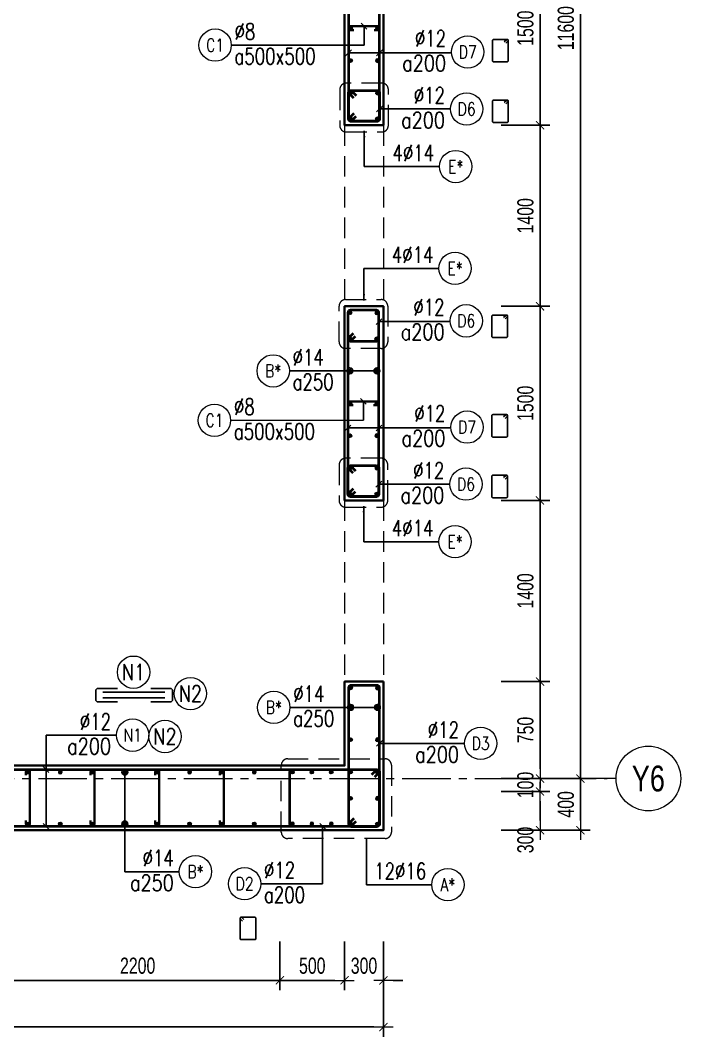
# Model space of a CAD drawing. Header units: millimetres. Extents: x 988833 to 1318015, y -9365 to 47591.
# Drawn here: x 1305612 to 1310718, y 30738 to 38594 of the extents above; entities that cross this region are included whole.
import ezdxf
from ezdxf.enums import TextEntityAlignment as Align

# ---------------------------------------------------------------- set-up
doc = ezdxf.new("R2010")
doc.units = ezdxf.units.MM
doc.header["$MEASUREMENT"] = 0
for name, pattern in [('HIDDEN', [9.525, 6.35, -3.175]), ('HIDDEN2', [4.7625, 3.175, -1.5875]), ('OF_Grid_1$0$CENTER2', [1.125, 0.75, -0.125, 0.125, -0.125])]:
    doc.linetypes.add(name, pattern=pattern)
doc.layers.get('0').update_dxf_attribs({"lineweight": 20})
doc.layers.get('Defpoints').update_dxf_attribs({"color": 151, "lineweight": 9})
doc.layers.add('Hidden', color=9, linetype='HIDDEN')
doc.layers.add('Ligature', color=1, linetype='Continuous')
for name, color, linetype, lineweight in [('KC-LEADER', 153, 'Continuous', 18), ('KC-THEP', 6, 'Continuous', 40), ('NDC_S_BEAM', 3, 'HIDDEN2', 20), ('NDC_S_DIM', 1, 'Continuous', 15), ('NDC_S_HIDDEN', 8, 'HIDDEN2', 13), ('NDC_S_LEADER', 1, 'Continuous', 15), ('NDC_S_REBAR', 4, 'Continuous', 35), ('NDC_S_STIRRUP', 4, 'Continuous', 40), ('NDC_S_VN TEXT', 7, 'Continuous', 20), ('NDC_S_WALL', 6, 'Continuous', 35), ('OF_Grid_1$0$NDC_S_AXIS', 5, 'OF_Grid_1$0$CENTER2', 13), ('OF_Grid_1$0$NDC_S_SYMBOL', 1, 'Continuous', 15), ('OF_Grid_1$0$NDC_S_TEXT SYMBOL', 7, 'Continuous', 20)]:
    doc.layers.add(name, color=color, linetype=linetype, lineweight=lineweight)
doc.styles.add('NDC_ARIAL', font='arial.ttf', dxfattribs={"width": 0.85})
doc.styles.add('NDC_DIM', font='', dxfattribs={"width": 0.75})
doc.styles.add('NDC_EN TXT', font='romans.shx', dxfattribs={"width": 0.8})
doc.styles.add('OF_Grid_1$0$NDC_ANNO', font='', dxfattribs={"width": 0.8})
doc.styles.get('NDC_DIM').set_extended_font_data('Dotum')
doc.styles.get('OF_Grid_1$0$NDC_ANNO').set_extended_font_data('Dotum')
doc.dimstyles.new('NDC_1-50', dxfattribs={"dimscale": 50, "dimtxt": 2.5, "dimasz": 1, "dimexe": 1.5, "dimexo": 0, "dimgap": 0.8, "dimtad": 1, "dimdec": 0, "dimdsep": 46, "dimtxsty": 'NDC_ARIAL', "dimblk": 'DIMMARK', "dimcen": 49999.938995, "dimdle": 1.5, "dimclrd": 1, "dimclre": 1, "dimclrt": 3, "dimadec": 0, "dimazin": 0, "dimtfac": 1, "dimtdec": 0, "dimtix": 1, "dimtmove": 2, "dimatfit": 3, "dimfxl": 1, "dimarcsym": 0})
doc.dimstyles.new('NDC_dim_30', dxfattribs={"dimscale": 30, "dimtxt": 2.5, "dimasz": 1.5, "dimexe": 1.5, "dimexo": 2.5, "dimgap": 1, "dimtad": 1, "dimdec": 0, "dimzin": 0, "dimdsep": 46, "dimtxsty": 'NDC_DIM', "dimblk": 'DIMMARK', "dimcen": 0.09, "dimdle": 1.2, "dimclrd": 1, "dimclre": 1, "dimclrt": 3, "dimadec": 0, "dimazin": 0, "dimtfac": 1, "dimtdec": 0, "dimtix": 1, "dimtofl": 0, "dimtmove": 0, "dimatfit": 3, "dimfxl": 6, "dimfxlon": 1, "dimtolj": 1, "dimtzin": 0, "dimarcsym": 0})
doc.dimstyles.new('NDC_dim_50', dxfattribs={"dimscale": 50, "dimtxt": 2.5, "dimasz": 1.5, "dimexe": 1.5, "dimexo": 2.5, "dimgap": 1, "dimtad": 1, "dimdec": 0, "dimzin": 0, "dimdsep": 46, "dimtxsty": 'NDC_DIM', "dimblk": 'DIMMARK', "dimcen": 0.09, "dimdle": 1.2, "dimclrd": 1, "dimclre": 1, "dimclrt": 3, "dimadec": 0, "dimazin": 0, "dimtfac": 1, "dimtdec": 0, "dimtix": 1, "dimtofl": 0, "dimtmove": 0, "dimatfit": 3, "dimfxl": 6, "dimfxlon": 1, "dimtolj": 1, "dimtzin": 0, "dimarcsym": 0})

# ---------------------------------------------------------------- blocks, each defined once
blk = doc.blocks.new('THEP')
at = {"layer": 'KC-LEADER', "color": 6}
blk.add_circle((0, 0), 14, dxfattribs=at)
at = {"layer": 'KC-THEP'}
for p, q in [((-14, 0), (14, 0)), ((9.9, 9.9), (-9.9, -9.9)), ((-9.9, 9.9), (9.9, -9.9)), ((0, 14), (0, -14))]:
    blk.add_line(p, q, dxfattribs=at)
blk = doc.blocks.new('DIMMARK')
at = {"layer": 'NDC_S_DIM', "color": 1}
blk.add_line((-1.5, 0), (1, 0), dxfattribs=at)
at = {"layer": 'NDC_S_DIM', "color": 2, "const_width": 0.1}
blk.add_lwpolyline([(-0.42, -0.42), (0.42, 0.42)], dxfattribs=at)
blk = doc.blocks.new('*U10')
blk.add_circle((2.5, 0), 2.5)
at = {"layer": 'NDC_S_VN TEXT', "color": 3, "style": 'NDC_EN TXT'}
for tag, width, p in [('DK2', 0.75, (-0.85, 0.85)), ('KC2', 0.8, (-0.85, -2.97))]:
    blk.add_attdef(tag, text='', height=2.5, dxfattribs=dict(at, width=width)).set_placement(p, align=Align.RIGHT)
at = {"layer": 'NDC_S_VN TEXT', "color": 7, "style": 'NDC_EN TXT', "width": 0.8}
blk.add_attdef('SH3', text='', height=2, dxfattribs=at).set_placement((2.5, 0), align=Align.MIDDLE)
blk = doc.blocks.new('A$C7BC65A55')
at = {"layer": 'Ligature'}
for p, q in [((-15.2, 372, 0), (-15.2, 38.5, 0)), ((15.2, 372, 0), (15.2, 38.5, 0))]:
    blk.add_line(p, q, dxfattribs=at)
for points in [[(-36.2, 296.5), (-36.2, 400.9, -0.414214), (-24, 413.1), (24, 413.1, -0.414214), (36.2, 400.9), (36.2, 296.5)], [(-36.2, 116.5), (-36.2, 12.2, 0.414214), (-24, 0), (24, 0, 0.414214), (36.2, 12.2), (36.2, 116.5)]]:
    blk.add_lwpolyline(points, format="xyb", dxfattribs=at)
blk = doc.blocks.new('*U9')
blk.add_circle((2.5, 0), 2.5)
at = {"layer": 'NDC_S_VN TEXT', "color": 3, "style": 'NDC_EN TXT', "width": 0.75}
blk.add_attdef('DK2', text='', height=2.5, dxfattribs=at).set_placement((-0.85, 0.85), align=Align.RIGHT)
at = {"layer": 'NDC_S_VN TEXT', "color": 7, "style": 'NDC_EN TXT', "width": 0.8}
blk.add_attdef('SH3', text='', height=2, dxfattribs=at).set_placement((2.5, 0), align=Align.MIDDLE)
blk = doc.blocks.new('*U11')
blk.add_circle((-2.5, 0), 2.5)
at = {"layer": 'NDC_S_VN TEXT', "color": 3, "style": 'NDC_EN TXT', "width": 0.75}
for tag, p in [('DK1', (0.5, 0.85)), ('KC1', (0.5, -2.97))]:
    blk.add_attdef(tag, p, '', height=2.5, dxfattribs=at)
at = {"layer": 'NDC_S_VN TEXT', "color": 7, "style": 'NDC_EN TXT', "width": 0.8}
blk.add_attdef('SH2', text='', height=2, dxfattribs=at).set_placement((-2.5, 0), align=Align.MIDDLE)
blk = doc.blocks.new('*D1254')
at = {"layer": 'Defpoints', "color": 0, "transparency": 16777216}
for p in [(1305419.6, 32832.9), (1307619.3, 32781.3), (1307619.3, 31173)]:
    blk.add_point(p, dxfattribs=at)
at = {"layer": 'NDC_S_DIM', "color": 1, "lineweight": -2, "transparency": 16777216}
for p, q in [((1305419.6, 31473), (1305419.6, 31098)), ((1307619.3, 31473), (1307619.3, 31098)), ((1305494.6, 31173), (1307544.3, 31173))]:
    blk.add_line(p, q, dxfattribs=at)
at = {"layer": 'NDC_S_DIM', "color": 1, "lineweight": -2, "transparency": 16777216, "xscale": 75, "yscale": 75, "zscale": 75, "rotation": 180}
blk.add_blockref('DIMMARK', (1305419.6, 31173), dxfattribs=at)
at = {"layer": 'NDC_S_DIM', "color": 1, "lineweight": -2, "transparency": 16777216, "xscale": 75, "yscale": 75, "zscale": 75}
blk.add_blockref('DIMMARK', (1307619.3, 31173), dxfattribs=at)
at = {"layer": 'NDC_S_DIM', "color": 3, "transparency": 16777216, "insert": (1306519.5, 31285.6), "char_height": 125, "attachment_point": 5, "style": 'NDC_DIM'}
blk.add_mtext('\\A1;2200', dxfattribs=at)
blk = doc.blocks.new('*D1255')
at = {"layer": 'Defpoints', "color": 0, "transparency": 16777216}
for p in [(1307619.3, 32781.3), (1308119.6, 32832.9), (1308119.6, 31173)]:
    blk.add_point(p, dxfattribs=at)
at = {"layer": 'NDC_S_DIM', "color": 1, "lineweight": -2, "transparency": 16777216}
for p, q in [((1307619.3, 31473), (1307619.3, 31098)), ((1308119.6, 31473), (1308119.6, 31098)), ((1307694.3, 31173), (1308044.6, 31173))]:
    blk.add_line(p, q, dxfattribs=at)
at = {"layer": 'NDC_S_DIM', "color": 1, "lineweight": -2, "transparency": 16777216, "xscale": 75, "yscale": 75, "zscale": 75, "rotation": 180}
blk.add_blockref('DIMMARK', (1307619.3, 31173), dxfattribs=at)
at = {"layer": 'NDC_S_DIM', "color": 1, "lineweight": -2, "transparency": 16777216, "xscale": 75, "yscale": 75, "zscale": 75}
blk.add_blockref('DIMMARK', (1308119.6, 31173), dxfattribs=at)
at = {"layer": 'NDC_S_DIM', "color": 3, "transparency": 16777216, "insert": (1307869.5, 31285.6), "char_height": 125, "attachment_point": 5, "style": 'NDC_DIM'}
blk.add_mtext('\\A1;500', dxfattribs=at)
blk = doc.blocks.new('*D1256')
at = {"layer": 'Defpoints', "color": 0, "transparency": 16777216}
for p in [(1308119.6, 32832.9), (1308419.6, 32332.9), (1308419.6, 31173)]:
    blk.add_point(p, dxfattribs=at)
at = {"layer": 'NDC_S_DIM', "color": 1, "lineweight": -2, "transparency": 16777216}
for p, q in [((1308119.6, 31473), (1308119.6, 31098)), ((1308419.6, 31473), (1308419.6, 31098)), ((1308044.6, 31173), (1307969.6, 31173)), ((1308494.6, 31173), (1308569.6, 31173))]:
    blk.add_line(p, q, dxfattribs=at)
at = {"layer": 'NDC_S_DIM', "color": 1, "lineweight": -2, "transparency": 16777216, "xscale": 75, "yscale": 75, "zscale": 75}
blk.add_blockref('DIMMARK', (1308119.6, 31173), dxfattribs=at)
at = {"layer": 'NDC_S_DIM', "color": 1, "lineweight": -2, "transparency": 16777216, "xscale": 75, "yscale": 75, "zscale": 75, "rotation": 180}
blk.add_blockref('DIMMARK', (1308419.6, 31173), dxfattribs=at)
at = {"layer": 'NDC_S_DIM', "color": 3, "transparency": 16777216, "insert": (1308269.6, 31285.6), "char_height": 125, "attachment_point": 5, "style": 'NDC_DIM'}
blk.add_mtext('\\A1;300', dxfattribs=at)
blk = doc.blocks.new('*D1257')
at = {"layer": 'Defpoints', "color": 0, "transparency": 16777216}
for p in [(1302119.6, 32332.9), (1308419.6, 32332.9), (1308419.6, 30812.7)]:
    blk.add_point(p, dxfattribs=at)
at = {"layer": 'NDC_S_DIM', "color": 1, "lineweight": -2, "transparency": 16777216}
for p, q in [((1302119.6, 31112.7), (1302119.6, 30737.7)), ((1308419.6, 31112.7), (1308419.6, 30737.7)), ((1302194.6, 30812.7), (1308344.6, 30812.7))]:
    blk.add_line(p, q, dxfattribs=at)
at = {"layer": 'NDC_S_DIM', "color": 1, "lineweight": -2, "transparency": 16777216, "xscale": 75, "yscale": 75, "zscale": 75, "rotation": 180}
blk.add_blockref('DIMMARK', (1302119.6, 30812.7), dxfattribs=at)
at = {"layer": 'NDC_S_DIM', "color": 1, "lineweight": -2, "transparency": 16777216, "xscale": 75, "yscale": 75, "zscale": 75}
blk.add_blockref('DIMMARK', (1308419.6, 30812.7), dxfattribs=at)
at = {"layer": 'NDC_S_DIM', "color": 3, "transparency": 16777216, "insert": (1305269.6, 30925.2), "char_height": 125, "attachment_point": 5, "style": 'NDC_DIM'}
blk.add_mtext('\\A1;6300', dxfattribs=at)
blk = doc.blocks.new('*D1273')
at = {"layer": 'Defpoints', "color": 0, "ltscale": 200, "transparency": 16777216}
for p in [(1308419.6, 32732.9), (1308419.6, 32632.9), (1309630.4, 32632.9)]:
    blk.add_point(p, dxfattribs=at)
at = {"layer": 'NDC_S_DIM', "color": 1, "lineweight": -2, "ltscale": 200, "transparency": 16777216}
for p, q in [((1309630.4, 32807.9), (1309630.4, 32882.9)), ((1309330.4, 32732.9), (1309705.4, 32732.9)), ((1309330.4, 32632.9), (1309705.4, 32632.9)), ((1309630.4, 32557.9), (1309630.4, 32482.9))]:
    blk.add_line(p, q, dxfattribs=at)
at = {"layer": 'NDC_S_DIM', "color": 1, "lineweight": -2, "ltscale": 200, "transparency": 16777216, "xscale": 75, "yscale": 75, "zscale": 75}
for p, rotation in [((1309630.4, 32732.9), 270), ((1309630.4, 32632.9), 90)]:
    blk.add_blockref('DIMMARK', p, dxfattribs=dict(at, rotation=rotation))
at = {"layer": 'NDC_S_DIM', "color": 3, "ltscale": 200, "transparency": 16777216, "insert": (1309517.8, 32682.9), "char_height": 125, "attachment_point": 5, "rotation": 90, "style": 'NDC_DIM'}
blk.add_mtext('\\A1;100', dxfattribs=at)
blk = doc.blocks.new('*D1274')
at = {"layer": 'Defpoints', "color": 0, "ltscale": 200, "transparency": 16777216}
for p in [(1308419.6, 32632.9), (1308419.6, 32332.9), (1309630.4, 32332.9)]:
    blk.add_point(p, dxfattribs=at)
at = {"layer": 'NDC_S_DIM', "color": 1, "lineweight": -2, "ltscale": 200, "transparency": 16777216}
for p, q in [((1309330.4, 32632.9), (1309705.4, 32632.9)), ((1309630.4, 32557.9), (1309630.4, 32407.9)), ((1309330.4, 32332.9), (1309705.4, 32332.9))]:
    blk.add_line(p, q, dxfattribs=at)
at = {"layer": 'NDC_S_DIM', "color": 1, "lineweight": -2, "ltscale": 200, "transparency": 16777216, "xscale": 75, "yscale": 75, "zscale": 75}
for p, rotation in [((1309630.4, 32632.9), 90), ((1309630.4, 32332.9), 270)]:
    blk.add_blockref('DIMMARK', p, dxfattribs=dict(at, rotation=rotation))
at = {"layer": 'NDC_S_DIM', "color": 3, "ltscale": 200, "transparency": 16777216, "insert": (1309517.8, 32257.9), "char_height": 125, "attachment_point": 5, "rotation": 90, "style": 'NDC_DIM'}
blk.add_mtext('\\A1;300', dxfattribs=at)
blk = doc.blocks.new('*D1275')
at = {"layer": 'Defpoints', "color": 0, "ltscale": 200, "transparency": 16777216}
for p in [(1308419.6, 32733.2), (1309943, 32733.2), (1308419.6, 32332.9)]:
    blk.add_point(p, dxfattribs=at)
at = {"layer": 'NDC_S_DIM', "color": 1, "lineweight": -2, "ltscale": 200, "transparency": 16777216}
for p, q in [((1309643, 32733.2), (1310018, 32733.2)), ((1309943, 32407.9), (1309943, 32658.2)), ((1309643, 32332.9), (1310018, 32332.9))]:
    blk.add_line(p, q, dxfattribs=at)
at = {"layer": 'NDC_S_DIM', "color": 1, "lineweight": -2, "ltscale": 200, "transparency": 16777216, "xscale": 75, "yscale": 75, "zscale": 75}
for p, rotation in [((1309943, 32733.2), 90), ((1309943, 32332.9), 270)]:
    blk.add_blockref('DIMMARK', p, dxfattribs=dict(at, rotation=rotation))
at = {"layer": 'NDC_S_DIM', "color": 3, "ltscale": 200, "transparency": 16777216, "insert": (1309830.4, 32533.1), "char_height": 125, "attachment_point": 5, "rotation": 90, "style": 'NDC_DIM'}
blk.add_mtext('\\A1;400', dxfattribs=at)
blk = doc.blocks.new('*D1276')
at = {"layer": 'Defpoints', "color": 0, "ltscale": 200, "transparency": 16777216}
for p in [(1308419.6, 44332.9), (1309943, 44332.9), (1308419.6, 32733.2)]:
    blk.add_point(p, dxfattribs=at)
at = {"layer": 'NDC_S_DIM', "color": 1, "lineweight": -2, "ltscale": 200, "transparency": 16777216}
for p, q in [((1309643, 44332.9), (1310018, 44332.9)), ((1309943, 32808.2), (1309943, 44257.9)), ((1309643, 32733.2), (1310018, 32733.2))]:
    blk.add_line(p, q, dxfattribs=at)
at = {"layer": 'NDC_S_DIM', "color": 1, "lineweight": -2, "ltscale": 200, "transparency": 16777216, "xscale": 75, "yscale": 75, "zscale": 75}
for p, rotation in [((1309943, 44332.9), 90), ((1309943, 32733.2), 270)]:
    blk.add_blockref('DIMMARK', p, dxfattribs=dict(at, rotation=rotation))
at = {"layer": 'NDC_S_DIM', "color": 3, "ltscale": 200, "transparency": 16777216, "insert": (1309830.4, 38533.1), "char_height": 125, "attachment_point": 5, "rotation": 90, "style": 'NDC_DIM'}
blk.add_mtext('\\A1;11600', dxfattribs=at)
blk = doc.blocks.new('*U57')
at = {"layer": 'OF_Grid_1$0$NDC_S_SYMBOL'}
blk.add_line((-5, 0), (-9, 0), dxfattribs=at)
blk.add_circle((0, 0), 5, dxfattribs=at)
at = {"layer": 'OF_Grid_1$0$NDC_S_TEXT SYMBOL', "color": 7, "style": 'OF_Grid_1$0$NDC_ANNO', "width": 0.8}
blk.add_attdef('GRID', text='', height=4, rotation=90, dxfattribs=at).set_placement((0, 0), align=Align.MIDDLE)
blk = doc.blocks.new('*D1280')
at = {"layer": 'Defpoints', "color": 0, "ltscale": 200, "transparency": 16777216}
for p in [(1308419.6, 33482.9), (1309630.4, 33482.9), (1308419.6, 32732.9)]:
    blk.add_point(p, dxfattribs=at)
at = {"layer": 'NDC_S_DIM', "color": 1, "lineweight": -2, "ltscale": 200, "transparency": 16777216}
for p, q in [((1309330.4, 33482.9), (1309705.4, 33482.9)), ((1309630.4, 32807.9), (1309630.4, 33407.9)), ((1309330.4, 32732.9), (1309705.4, 32732.9))]:
    blk.add_line(p, q, dxfattribs=at)
at = {"layer": 'NDC_S_DIM', "color": 1, "lineweight": -2, "ltscale": 200, "transparency": 16777216, "xscale": 75, "yscale": 75, "zscale": 75}
for p, rotation in [((1309630.4, 33482.9), 90), ((1309630.4, 32732.9), 270)]:
    blk.add_blockref('DIMMARK', p, dxfattribs=dict(at, rotation=rotation))
at = {"layer": 'NDC_S_DIM', "color": 3, "ltscale": 200, "transparency": 16777216, "insert": (1309517.8, 33107.9), "char_height": 125, "attachment_point": 5, "rotation": 90, "style": 'NDC_DIM'}
blk.add_mtext('\\A1;750', dxfattribs=at)
blk = doc.blocks.new('*D1281')
at = {"layer": 'Defpoints', "color": 0, "ltscale": 200, "transparency": 16777216}
for p in [(1308414.8, 34882.9), (1309630.4, 34882.9), (1308419.6, 33482.9)]:
    blk.add_point(p, dxfattribs=at)
at = {"layer": 'NDC_S_DIM', "color": 1, "lineweight": -2, "ltscale": 200, "transparency": 16777216}
for p, q in [((1309330.4, 34882.9), (1309705.4, 34882.9)), ((1309630.4, 33557.9), (1309630.4, 34807.9)), ((1309330.4, 33482.9), (1309705.4, 33482.9))]:
    blk.add_line(p, q, dxfattribs=at)
at = {"layer": 'NDC_S_DIM', "color": 1, "lineweight": -2, "ltscale": 200, "transparency": 16777216, "xscale": 75, "yscale": 75, "zscale": 75}
for p, rotation in [((1309630.4, 34882.9), 90), ((1309630.4, 33482.9), 270)]:
    blk.add_blockref('DIMMARK', p, dxfattribs=dict(at, rotation=rotation))
at = {"layer": 'NDC_S_DIM', "color": 3, "ltscale": 200, "transparency": 16777216, "insert": (1309517.8, 34182.9), "char_height": 125, "attachment_point": 5, "rotation": 90, "style": 'NDC_DIM'}
blk.add_mtext('\\A1;1400', dxfattribs=at)
blk = doc.blocks.new('*D1282')
at = {"layer": 'Defpoints', "color": 0, "ltscale": 200, "transparency": 16777216}
for p in [(1308414.8, 36382.9), (1309630.4, 36382.9), (1308414.8, 34882.9)]:
    blk.add_point(p, dxfattribs=at)
at = {"layer": 'NDC_S_DIM', "color": 1, "lineweight": -2, "ltscale": 200, "transparency": 16777216}
for p, q in [((1309330.4, 36382.9), (1309705.4, 36382.9)), ((1309630.4, 34957.9), (1309630.4, 36307.9)), ((1309330.4, 34882.9), (1309705.4, 34882.9))]:
    blk.add_line(p, q, dxfattribs=at)
at = {"layer": 'NDC_S_DIM', "color": 1, "lineweight": -2, "ltscale": 200, "transparency": 16777216, "xscale": 75, "yscale": 75, "zscale": 75}
for p, rotation in [((1309630.4, 36382.9), 90), ((1309630.4, 34882.9), 270)]:
    blk.add_blockref('DIMMARK', p, dxfattribs=dict(at, rotation=rotation))
at = {"layer": 'NDC_S_DIM', "color": 3, "ltscale": 200, "transparency": 16777216, "insert": (1309517.8, 35632.9), "char_height": 125, "attachment_point": 5, "rotation": 90, "style": 'NDC_DIM'}
blk.add_mtext('\\A1;1500', dxfattribs=at)
blk = doc.blocks.new('*D1283')
at = {"layer": 'Defpoints', "color": 0, "ltscale": 200, "transparency": 16777216}
for p in [(1308365.9, 37782.9), (1309630.4, 37782.9), (1308414.8, 36382.9)]:
    blk.add_point(p, dxfattribs=at)
at = {"layer": 'NDC_S_DIM', "color": 1, "lineweight": -2, "ltscale": 200, "transparency": 16777216}
for p, q in [((1309330.4, 37782.9), (1309705.4, 37782.9)), ((1309630.4, 36457.9), (1309630.4, 37707.9)), ((1309330.4, 36382.9), (1309705.4, 36382.9))]:
    blk.add_line(p, q, dxfattribs=at)
at = {"layer": 'NDC_S_DIM', "color": 1, "lineweight": -2, "ltscale": 200, "transparency": 16777216, "xscale": 75, "yscale": 75, "zscale": 75}
for p, rotation in [((1309630.4, 37782.9), 90), ((1309630.4, 36382.9), 270)]:
    blk.add_blockref('DIMMARK', p, dxfattribs=dict(at, rotation=rotation))
at = {"layer": 'NDC_S_DIM', "color": 3, "ltscale": 200, "transparency": 16777216, "insert": (1309517.8, 37082.9), "char_height": 125, "attachment_point": 5, "rotation": 90, "style": 'NDC_DIM'}
blk.add_mtext('\\A1;1400', dxfattribs=at)
blk = doc.blocks.new('*D1284')
at = {"layer": 'Defpoints', "color": 0, "ltscale": 200, "transparency": 16777216}
for p in [(1308365.9, 39282.9), (1309630.4, 39282.9), (1308365.9, 37782.9)]:
    blk.add_point(p, dxfattribs=at)
at = {"layer": 'NDC_S_DIM', "color": 1, "lineweight": -2, "ltscale": 200, "transparency": 16777216}
for p, q in [((1309330.4, 39282.9), (1309705.4, 39282.9)), ((1309630.4, 37857.9), (1309630.4, 39207.9)), ((1309330.4, 37782.9), (1309705.4, 37782.9))]:
    blk.add_line(p, q, dxfattribs=at)
at = {"layer": 'NDC_S_DIM', "color": 1, "lineweight": -2, "ltscale": 200, "transparency": 16777216, "xscale": 75, "yscale": 75, "zscale": 75}
for p, rotation in [((1309630.4, 39282.9), 90), ((1309630.4, 37782.9), 270)]:
    blk.add_blockref('DIMMARK', p, dxfattribs=dict(at, rotation=rotation))
at = {"layer": 'NDC_S_DIM', "color": 3, "ltscale": 200, "transparency": 16777216, "insert": (1309517.8, 38532.9), "char_height": 125, "attachment_point": 5, "rotation": 90, "style": 'NDC_DIM'}
blk.add_mtext('\\A1;1500', dxfattribs=at)

msp = doc.modelspace()

# ---------------------------------------------------------------- linework, layer by layer
for centre in [(1306487.3, 33555.1), (1306927.4, 33389.4), (1306730.5, 33057.9)]:
    msp.add_circle(centre, 125)
at = {"layer": 'Ligature'}
for points in [[(1309365.6, 38416), (1309381.6, 38432, 0.668179), (1309375.8, 38445.9), (1309271.2, 38445.9, 0.414214), (1309263, 38437.7), (1309263, 38280.6, 0.414214), (1309271.2, 38272.5), (1309375.8, 38272.5, 0.414214), (1309384, 38280.6), (1309384, 38437.7, 0.668179), (1309370, 38443.5), (1309354.1, 38427.5)], [(1309365.6, 37947.4), (1309381.6, 37963.4, 0.668179), (1309375.8, 37977.3), (1309271.2, 37977.3, 0.414214), (1309263, 37969.2), (1309263, 37812.1, 0.414214), (1309271.2, 37803.9), (1309375.8, 37803.9, 0.414214), (1309384, 37812.1), (1309384, 37969.2, 0.668179), (1309370, 37974.9), (1309354.1, 37959)], [(1309360.8, 36285.1), (1309376.8, 36301.1, 0.668179), (1309371, 36315), (1309266.4, 36315, 0.414214), (1309258.2, 36306.9), (1309258.2, 36149.8, 0.414214), (1309266.4, 36141.6), (1309371, 36141.6, 0.414214), (1309379.2, 36149.8), (1309379.2, 36306.9, 0.668179), (1309365.2, 36312.7), (1309349.2, 36296.7)], [(1309360.8, 35516), (1309376.7, 35532, 0.668179), (1309371, 35545.9), (1309266.3, 35545.9, 0.414214), (1309258.2, 35537.7), (1309258.2, 35380.6, 0.414214), (1309266.3, 35372.5), (1309371, 35372.5, 0.414214), (1309379.1, 35380.6), (1309379.1, 35537.7, 0.668179), (1309365.2, 35543.5), (1309349.2, 35527.5)], [(1309360.8, 35047.4), (1309376.7, 35063.4, 0.668179), (1309371, 35077.3), (1309266.3, 35077.3, 0.414214), (1309258.2, 35069.2), (1309258.2, 34912.1, 0.414214), (1309266.3, 34903.9), (1309371, 34903.9, 0.414214), (1309379.1, 34912.1), (1309379.1, 35069.2, 0.668179), (1309365.2, 35074.9), (1309349.2, 35059)], [(1307330, 31631.1), (1307314, 31647, -0.668179), (1307319.8, 31661), (1307424.4, 31661, -0.414214), (1307432.6, 31652.8), (1307432.6, 31495.7, -0.414214), (1307424.4, 31487.6), (1307319.8, 31487.6, -0.414214), (1307311.6, 31495.7), (1307311.6, 31652.8, -0.668179), (1307325.5, 31658.6), (1307341.5, 31642.6)]]:
    msp.add_lwpolyline(points, format="xyb", dxfattribs=at)
at = {"layer": 'NDC_S_BEAM', "ltscale": 50}
for p, q in [((1308119.6, 37782.9), (1308119.6, 36382.9)), ((1308419.6, 37782.9), (1308419.6, 36382.9)), ((1308119.6, 34882.9), (1308119.6, 33482.9)), ((1308419.6, 34882.9), (1308419.6, 33482.9))]:
    msp.add_line(p, q, dxfattribs=at)
at = {"layer": 'NDC_S_HIDDEN', "ltscale": 50}
for points in [[(1308132, 37730.9), (1308407.8, 37730.9, 0.414214), (1308457.8, 37780.9), (1308457.8, 38058.4, 0.414214), (1308407.8, 38108.4), (1308132, 38108.4, 0.414214), (1308082, 38058.4), (1308082, 37780.9, 0.414214)], [(1308127.1, 36435), (1308403, 36435, -0.414214), (1308453, 36385), (1308453, 36107.4, -0.414214), (1308403, 36057.4), (1308127.1, 36057.4, -0.414214), (1308077.1, 36107.4), (1308077.1, 36385, -0.414214)], [(1308127.1, 34830.9), (1308403, 34830.9, 0.414214), (1308453, 34880.9), (1308453, 35158.4, 0.414214), (1308403, 35208.4), (1308127.1, 35208.4, 0.414214), (1308077.1, 35158.4), (1308077.1, 34880.9, 0.414214)], [(1308432, 32269.5), (1307679.8, 32269.5, -0.414214), (1307629.8, 32319.5), (1307629.8, 32835.3, -0.414214), (1307679.8, 32885.3), (1308432, 32885.3, -0.414214), (1308482, 32835.3), (1308482, 32319.5, -0.414214)]]:
    msp.add_lwpolyline(points, format="xyb", close=True, dxfattribs=at)
at = {"layer": 'NDC_S_REBAR'}
for points in [[(1308348.1, 38517.9), (1308373.1, 38517.9, 1), (1308373.1, 38547.9), (1308166.1, 38547.9, 1), (1308166.1, 38517.9), (1308191.1, 38517.9)], [(1308343.3, 35617.9), (1308368.3, 35617.9, 1), (1308368.3, 35647.9), (1308161.2, 35647.9, 1), (1308161.2, 35617.9), (1308186.2, 35617.9)], [(1305655.8, 32757.9), (1305655.8, 32782.9, -1), (1305685.8, 32782.9), (1305685.8, 32382.9, -1), (1305655.8, 32382.9), (1305655.8, 32407.9)], [(1306155.8, 32757.9), (1306155.8, 32782.9, -1), (1306185.8, 32782.9), (1306185.8, 32382.9, -1), (1306155.8, 32382.9), (1306155.8, 32407.9)], [(1306655.8, 32757.9), (1306655.8, 32782.9, -1), (1306685.8, 32782.9), (1306685.8, 32382.9, -1), (1306655.8, 32382.9), (1306655.8, 32407.9)], [(1307155.8, 32757.9), (1307155.8, 32782.9, -1), (1307185.8, 32782.9), (1307185.8, 32382.9, -1), (1307155.8, 32382.9), (1307155.8, 32407.9)]]:
    msp.add_lwpolyline(points, format="xyb", dxfattribs=at)
at = {"layer": 'NDC_S_STIRRUP'}
for points in [[(1308189.6, 37872.9), (1308149.6, 37832.9, 0.414214), (1308169.6, 37812.9), (1308369.6, 37812.9, 0.414214), (1308389.6, 37832.9), (1308389.6, 39232.9, 0.414214), (1308369.6, 39252.9), (1308169.6, 39252.9, 0.414214), (1308149.6, 39232.9), (1308149.6, 37832.9, 0.414214), (1308169.6, 37812.9), (1308209.6, 37852.9)], [(1308189.6, 37992.4), (1308149.6, 38032.4, -0.414214), (1308169.6, 38052.4), (1308369.6, 38052.4, -0.414214), (1308389.6, 38032.4), (1308389.6, 37832.9, -0.414214), (1308369.6, 37812.9), (1308169.6, 37812.9, -0.414214), (1308149.6, 37832.9), (1308149.6, 38032.4, -0.414214), (1308169.6, 38052.4), (1308209.6, 38012.4)], [(1308184.8, 34972.9), (1308144.8, 34932.9, 0.414214), (1308164.8, 34912.9), (1308364.8, 34912.9, 0.414214), (1308384.8, 34932.9), (1308384.8, 36332.9, 0.414214), (1308364.8, 36352.9), (1308164.8, 36352.9, 0.414214), (1308144.8, 36332.9), (1308144.8, 34932.9, 0.414214), (1308164.8, 34912.9), (1308204.8, 34952.9)], [(1308184.8, 36173.5), (1308144.8, 36133.5, 0.414214), (1308164.8, 36113.5), (1308364.8, 36113.5, 0.414214), (1308384.8, 36133.5), (1308384.8, 36332.9, 0.414214), (1308364.8, 36352.9), (1308164.8, 36352.9, 0.414214), (1308144.8, 36332.9), (1308144.8, 36133.5, 0.414214), (1308164.8, 36113.5), (1308204.8, 36153.5)], [(1308184.8, 35092.4), (1308144.8, 35132.4, -0.414214), (1308164.8, 35152.4), (1308364.8, 35152.4, -0.414214), (1308384.8, 35132.4), (1308384.8, 34932.9, -0.414214), (1308364.8, 34912.9), (1308164.8, 34912.9, -0.414214), (1308144.8, 34932.9), (1308144.8, 35132.4, -0.414214), (1308164.8, 35152.4), (1308204.8, 35112.4)], [(1308189.6, 32422.9), (1308149.6, 32382.9, 0.414214), (1308169.6, 32362.9), (1308369.6, 32362.9, 0.414214), (1308389.6, 32382.9), (1308389.6, 33432.9, 0.414214), (1308369.6, 33452.9), (1308169.6, 33452.9, 0.414214), (1308149.6, 33432.9), (1308149.6, 32382.9, 0.414214), (1308169.6, 32362.9), (1308209.6, 32402.9)], [(1308329.6, 32762.9), (1308369.6, 32802.9, -0.414214), (1308389.6, 32782.9), (1308389.6, 32382.9, -0.414214), (1308369.6, 32362.9), (1302169.6, 32362.9, -0.414214), (1302149.6, 32382.9), (1302149.6, 32782.9, -0.414214), (1302169.6, 32802.9), (1308369.6, 32802.9, -0.414214), (1308389.6, 32782.9), (1308349.6, 32742.9)], [(1308329.6, 32762.9), (1308369.6, 32802.9, -0.414214), (1308389.6, 32782.9), (1308389.6, 32382.9, -0.414214), (1308369.6, 32362.9), (1307716.1, 32362.9, -0.414214), (1307696.1, 32382.9), (1307696.1, 32782.9, -0.414214), (1307716.1, 32802.9), (1308369.6, 32802.9, -0.414214), (1308389.6, 32782.9), (1308349.6, 32742.9)]]:
    msp.add_lwpolyline(points, format="xyb", dxfattribs=at)
at = {"layer": 'NDC_S_WALL', "ltscale": 200}
for points in [[(1308419.6, 33482.9), (1308419.6, 32332.9), (1308419.6, 32332.9), (1302119.6, 32332.9), (1302119.6, 44732.9)], [(1305419.6, 44232.9), (1305419.6, 32832.9), (1308119.6, 32832.9), (1308119.6, 32832.9), (1308119.6, 33482.9), (1308419.6, 33482.9)], [(1308419.6, 37782.9), (1308119.6, 37782.9), (1308119.6, 39282.9), (1308419.6, 39282.9), (1308419.6, 37782.9)], [(1308119.6, 34882.9), (1308419.6, 34882.9), (1308419.6, 36382.9), (1308119.6, 36382.9), (1308119.6, 34882.9)]]:
    msp.add_lwpolyline(points, dxfattribs=at)
at = {"layer": 'OF_Grid_1$0$NDC_S_AXIS', "ltscale": 500}
msp.add_line((1300127.1, 32732.9), (1310148.5, 32732.9), dxfattribs=at)

# ---------------------------------------------------------------- block references
at = {"layer": 'Hidden', "xscale": 1.44, "yscale": 1.44, "zscale": 1.44, "rotation": 270}
msp.add_blockref('A$C7BC65A55', (1306195.1, 33377.6, 0), dxfattribs=at)
at = {"layer": 'KC-THEP'}
for p, rotation in [((1308166.1, 38532.9), 189.6685644363809), ((1308166.1, 38282.9), 189.6685644363809), ((1308166.1, 38032.9), 189.6685644363809), ((1308373.1, 37832.9), 9.668564436380946), ((1308161.2, 36332.9), 189.6685644363809), ((1308368.3, 36132.9), 9.668564436380926), ((1308161.2, 35882.9), 189.6685644363809), ((1308161.2, 35632.9), 189.6685644363809), ((1308161.2, 35382.9), 189.6685644363809), ((1308161.2, 35132.9), 189.6685644363809), ((1308368.3, 34932.9), 9.668564436380946), ((1308166.1, 33432.9), 189.6685644363809), ((1308166.1, 33282.9), 189.6685644363809), ((1308166.1, 33032.9), 189.6685644363809), ((1307716.1, 32782.9), 189.6685644363809), ((1307866.1, 32782.9), 189.6685644363809), ((1308016.1, 32782.9), 189.6685644363809), ((1308166.1, 32782.9), 189.6685644363809), ((1308166.1, 32579.3), 189.6685644363809), ((1305670.8, 32382.9), 9.66856443638095), ((1305920.8, 32382.9), 9.66856443638095), ((1306170.8, 32382.9), 9.66856443638095), ((1306420.8, 32382.9), 9.66856443638095), ((1306670.8, 32382.9), 9.66856443638095), ((1306920.8, 32382.9), 9.66856443638095), ((1307170.8, 32382.9), 9.66856443638095), ((1307420.8, 32382.9), 9.66856443638095), ((1308373.1, 32382.9), 9.668564436380946)]:
    msp.add_blockref('THEP', p, dxfattribs=dict(at, rotation=rotation))
at = {"layer": 'KC-THEP', "xscale": -1}
for p, rotation in [((1308373.1, 38532.9), 170.331435563619), ((1308373.1, 38282.9), 170.331435563619), ((1308373.1, 38032.9), 170.331435563619), ((1308166.1, 37832.9), 350.3314355636191), ((1308368.3, 36332.9), 170.331435563619), ((1308161.2, 36132.9), 350.3314355636191), ((1308368.3, 35882.9), 170.331435563619), ((1308368.3, 35632.9), 170.331435563619), ((1308368.3, 35382.9), 170.331435563619), ((1308368.3, 35132.9), 170.331435563619), ((1308161.2, 34932.9), 350.3314355636191), ((1308373.1, 33432.9), 170.331435563619), ((1308373.1, 33282.9), 170.331435563619), ((1308373.1, 33032.9), 170.331435563619), ((1305670.8, 32782.9), 170.331435563619), ((1305920.8, 32782.9), 170.331435563619), ((1306170.8, 32782.9), 170.331435563619), ((1306420.8, 32782.9), 170.331435563619), ((1306670.8, 32782.9), 170.331435563619), ((1306920.8, 32782.9), 170.331435563619), ((1307170.8, 32782.9), 170.331435563619), ((1307420.8, 32782.9), 170.331435563619), ((1308373.1, 32782.9), 170.331435563619), ((1308373.1, 32579.3), 170.331435563619), ((1307716.1, 32382.9), 350.3314355636191), ((1307866.1, 32382.9), 350.3314355636191), ((1308016.1, 32382.9), 350.3314355636191), ((1308166.1, 32382.9), 350.3314355636191)]:
    msp.add_blockref('THEP', p, dxfattribs=dict(at, rotation=rotation))
at = {"layer": 'NDC_S_VN TEXT', "xscale": 50, "yscale": 50, "zscale": 50}
for name, p, values in [('*U11', (1307243.2, 38401.7), {'SH2': 'C1', 'DK1': '%%c8', 'KC1': 'a500x500'}), ('*U10', (1308946.3, 38349.1), {'SH3': 'D7', 'DK2': '%%c12', 'KC2': 'a200'}), ('*U10', (1308937.9, 37908.4), {'SH3': 'D6', 'DK2': '%%c12', 'KC2': 'a200'}), ('*U9', (1308853.5, 37463.4), {'SH3': 'E*', 'DK2': '4%%C14'}), ('*U9', (1308848.6, 36676.5), {'SH3': 'E*', 'DK2': '4%%C14'}), ('*U10', (1308934.9, 36270.8), {'SH3': 'D6', 'DK2': '%%c12', 'KC2': 'a200'}), ('*U11', (1307692.3, 35884.2), {'SH2': 'B*', 'DK1': '%%C14', 'KC1': 'a250'}), ('*U11', (1307238.3, 35501.7), {'SH2': 'C1', 'DK1': '%%c8', 'KC1': 'a500x500'}), ('*U10', (1308941.4, 35449.1), {'SH3': 'D7', 'DK2': '%%c12', 'KC2': 'a200'}), ('*U10', (1308933, 35008.4), {'SH3': 'D6', 'DK2': '%%c12', 'KC2': 'a200'}), ('*U9', (1308848.6, 34563.4), {'SH3': 'E*', 'DK2': '4%%C14'}), ('*U11', (1307697.2, 33282.9), {'SH2': 'B*', 'DK1': '%%C14', 'KC1': 'a250'}), ('*U10', (1306355.8, 33068.2), {'SH3': 'N1', 'DK2': '%%C12', 'KC2': 'a200'}), ('*U10', (1309046.4, 33004.9), {'SH3': 'D3', 'DK2': '%%C12', 'KC2': 'a200'}), ('*U10', (1306841.4, 32013.2), {'SH3': 'B*', 'DK2': '%%C14', 'KC2': 'a250'}), ('*U11', (1307471.2, 31919.7), {'SH2': 'D2', 'DK1': '%%C12', 'KC1': 'a200'}), ('*U9', (1308792.8, 31912.6), {'SH3': 'A*', 'DK2': '12%%C16'})]:
    msp.add_blockref(name, p, dxfattribs=at).add_auto_attribs(values)
at = {"layer": 'OF_Grid_1$0$NDC_S_AXIS'}
ref = msp.add_blockref('*U57', (1310468, 32733.2), dxfattribs=dict(at, xscale=50, yscale=50, zscale=50))
ref.add_attrib('GRID', 'Y6', dxfattribs={"layer": 'OF_Grid_1$0$NDC_S_TEXT SYMBOL', "color": 7, "height": 200, "style": 'OF_Grid_1$0$NDC_ANNO', "width": 0.8}).set_placement((1310468, 32733.2), align=Align.MIDDLE)

# ---------------------------------------------------------------- texts
at = {"layer": 'NDC_S_VN TEXT', "color": 7, "style": 'NDC_EN TXT', "width": 0.8}
for tag, p in [('N1', (1306487.3, 33555.1)), ('N2', (1306927.4, 33389.4)), ('N2', (1306730.5, 33057.9))]:
    msp.add_attdef(tag, text='3', height=125, dxfattribs=at).set_placement(p, align=Align.MIDDLE)

# ---------------------------------------------------------------- dimensions: what is measured, and where the dimension line sits
at = {"layer": 'NDC_S_DIM', "ltscale": 200}
for base, p1, p2, picture, middle in [((1309943, 44332.9), (1308419.6, 32733.2), (1308419.6, 44332.9), '*D1276', (1309830.4, 38533.1)), ((1309630.4, 39282.9), (1308365.9, 37782.9), (1308365.9, 39282.9), '*D1284', (1309517.8, 38532.9)), ((1309630.4, 37782.9), (1308414.8, 36382.9), (1308365.9, 37782.9), '*D1283', (1309517.8, 37082.9)), ((1309630.4, 36382.9), (1308414.8, 34882.9), (1308414.8, 36382.9), '*D1282', (1309517.8, 35632.9)), ((1309630.4, 34882.9), (1308419.6, 33482.9), (1308414.8, 34882.9), '*D1281', (1309517.8, 34182.9)), ((1309630.4, 33482.9), (1308419.6, 32732.9), (1308419.6, 33482.9), '*D1280', (1309517.8, 33107.9)), ((1309630.4, 32632.9), (1308419.6, 32732.9), (1308419.6, 32632.9), '*D1273', (1309517.8, 32682.9))]:
    dim = msp.add_linear_dim(base=base, p1=p1, p2=p2, angle=90, dimstyle='NDC_dim_50', override={"dimtmove": 1}, dxfattribs=at)
    dim.commit()
    dim.dimension.update_dxf_attribs({"geometry": picture, "text_midpoint": middle})
at = {"layer": 'NDC_S_DIM'}
for base, p1, p2, picture, middle in [((1307619.3, 31173), (1305419.6, 32832.9), (1307619.3, 32781.3), '*D1254', (1306519.5, 31285.6)), ((1308119.6, 31173), (1307619.3, 32781.3), (1308119.6, 32832.9), '*D1255', (1307869.5, 31285.6)), ((1308419.6, 31173), (1308119.6, 32832.9), (1308419.6, 32332.9), '*D1256', (1308269.6, 31285.6))]:
    dim = msp.add_linear_dim(base=base, p1=p1, p2=p2, dimstyle='NDC_dim_50', override={"dimtmove": 1}, dxfattribs=at)
    dim.commit()
    dim.dimension.update_dxf_attribs({"geometry": picture, "text_midpoint": middle})
at = {"layer": 'NDC_S_DIM', "ltscale": 200}
dim = msp.add_linear_dim(base=(1309943, 32733.2), p1=(1308419.6, 32332.9), p2=(1308419.6, 32733.2), angle=90, dimstyle='NDC_dim_50', dxfattribs=at)
dim.commit()
dim.dimension.update_dxf_attribs({"geometry": '*D1275', "text_midpoint": (1309830.4, 32533.1)})
dim = msp.add_linear_dim(base=(1309630.4, 32332.9), p1=(1308419.6, 32632.9), p2=(1308419.6, 32332.9), angle=90, dimstyle='NDC_dim_50', override={"dimtmove": 1}, dxfattribs=at)
dim.commit()
dim.dimension.update_dxf_attribs({"geometry": '*D1274', "text_midpoint": (1309630.4, 32257.9), "dimtype": 160})
at = {"layer": 'NDC_S_DIM'}
dim = msp.add_linear_dim(base=(1308419.6, 30812.7), p1=(1302119.6, 32332.9), p2=(1308419.6, 32332.9), dimstyle='NDC_dim_50', dxfattribs=at)
dim.commit()
dim.dimension.update_dxf_attribs({"geometry": '*D1257', "text_midpoint": (1305269.6, 30925.2)})

# ---------------------------------------------------------------- leaders
at = {"layer": 'NDC_S_LEADER'}
for points, dimstyle, override in [([(1308269.6, 38547.9), (1308269.6, 38401.9), (1307243.2, 38401.7)], 'NDC_dim_30', {"dimtad": 0, "dimldrblk": 'Oblique'}), ([(1308149.6, 38342.8), (1308946.5, 38342.8)], 'NDC_dim_30', {"dimtad": 0, "dimldrblk": 'Oblique'}), ([(1308389.6, 38342.8), (1308946.5, 38342.8)], 'NDC_dim_30', {"dimtad": 0, "dimldrblk": 'Oblique'}), ([(1308389.6, 37908.4), (1308939.9, 37908.4)], 'NDC_dim_30', {"dimtad": 0, "dimldrblk": 'Oblique'}), ([(1308271.7, 37739.5), (1308271.7, 37463.4), (1308853.3, 37463.4)], 'NDC_1-50', {"dimgap": 0.8, "dimtad": 0}), ([(1308269.3, 36427.6), (1308269.3, 36676.5), (1308850.9, 36676.5)], 'NDC_1-50', {"dimgap": 0.8, "dimtad": 0}), ([(1308384.8, 36264.5), (1308935.1, 36264.5)], 'NDC_dim_30', {"dimtad": 0, "dimldrblk": 'Oblique'}), ([(1308368.6, 35884.7), (1307692.3, 35884.2)], 'NDC_dim_30', {"dimtad": 0, "dimldrblk": 'Origin'}), ([(1308161, 35884.4), (1307692.3, 35884.2)], 'NDC_dim_30', {"dimtad": 0, "dimldrblk": 'Origin'}), ([(1308264.8, 35647.9), (1308264.8, 35501.9), (1307238.3, 35501.7)], 'NDC_dim_30', {"dimtad": 0, "dimldrblk": 'Oblique'}), ([(1308144.8, 35442.8), (1308941.6, 35442.8)], 'NDC_dim_30', {"dimtad": 0, "dimldrblk": 'Oblique'}), ([(1308384.8, 35442.8), (1308941.6, 35442.8)], 'NDC_dim_30', {"dimtad": 0, "dimldrblk": 'Oblique'}), ([(1308384.7, 35008.4), (1308935.1, 35008.4)], 'NDC_dim_30', {"dimtad": 0, "dimldrblk": 'Oblique'}), ([(1308266.9, 34839.5), (1308266.9, 34563.4), (1308848.5, 34563.4)], 'NDC_1-50', {"dimgap": 0.8, "dimtad": 0}), ([(1308373.1, 33282.9), (1307697.2, 33282.9)], 'NDC_dim_30', {"dimtad": 0, "dimldrblk": 'Origin'}), ([(1308166.1, 33282.9), (1307697.2, 33282.9)], 'NDC_dim_30', {"dimtad": 0, "dimldrblk": 'Origin'}), ([(1305811.1, 32362.9), (1305811.1, 33068), (1306355.8, 33068)], 'NDC_dim_30', {"dimtad": 0, "dimldrblk": 'Oblique'}), ([(1305811.1, 32802.9), (1305811.1, 33068), (1306355.8, 33068)], 'NDC_dim_30', {"dimtad": 0, "dimldrblk": 'Oblique'}), ([(1308389.6, 33004.9), (1309046.4, 33004.9)], 'NDC_dim_30', {"dimtad": 0, "dimldrblk": 'Oblique'}), ([(1306420.8, 32782.9), (1306420.8, 32013), (1306841.4, 32013)], 'NDC_dim_30', {"dimgap": 1, "dimtad": 0, "dimldrblk": 'Origin'}), ([(1306420.8, 32382.9), (1306420.8, 32013), (1306841.4, 32013)], 'NDC_dim_30', {"dimgap": 1, "dimtad": 0, "dimldrblk": 'Origin'}), ([(1307949.7, 32362.9), (1307949.7, 31919.7), (1307471.2, 31919.7)], 'NDC_dim_30', {"dimtad": 0, "dimldrblk": 'Oblique'}), ([(1308289.1, 32269.5), (1308289.1, 31912.6), (1308792.8, 31912.6)], 'NDC_dim_30', {"dimtad": 0})]:
    msp.add_leader(points, dimstyle=dimstyle, override=override, dxfattribs=at)

doc.saveas('drawing.dxf')
